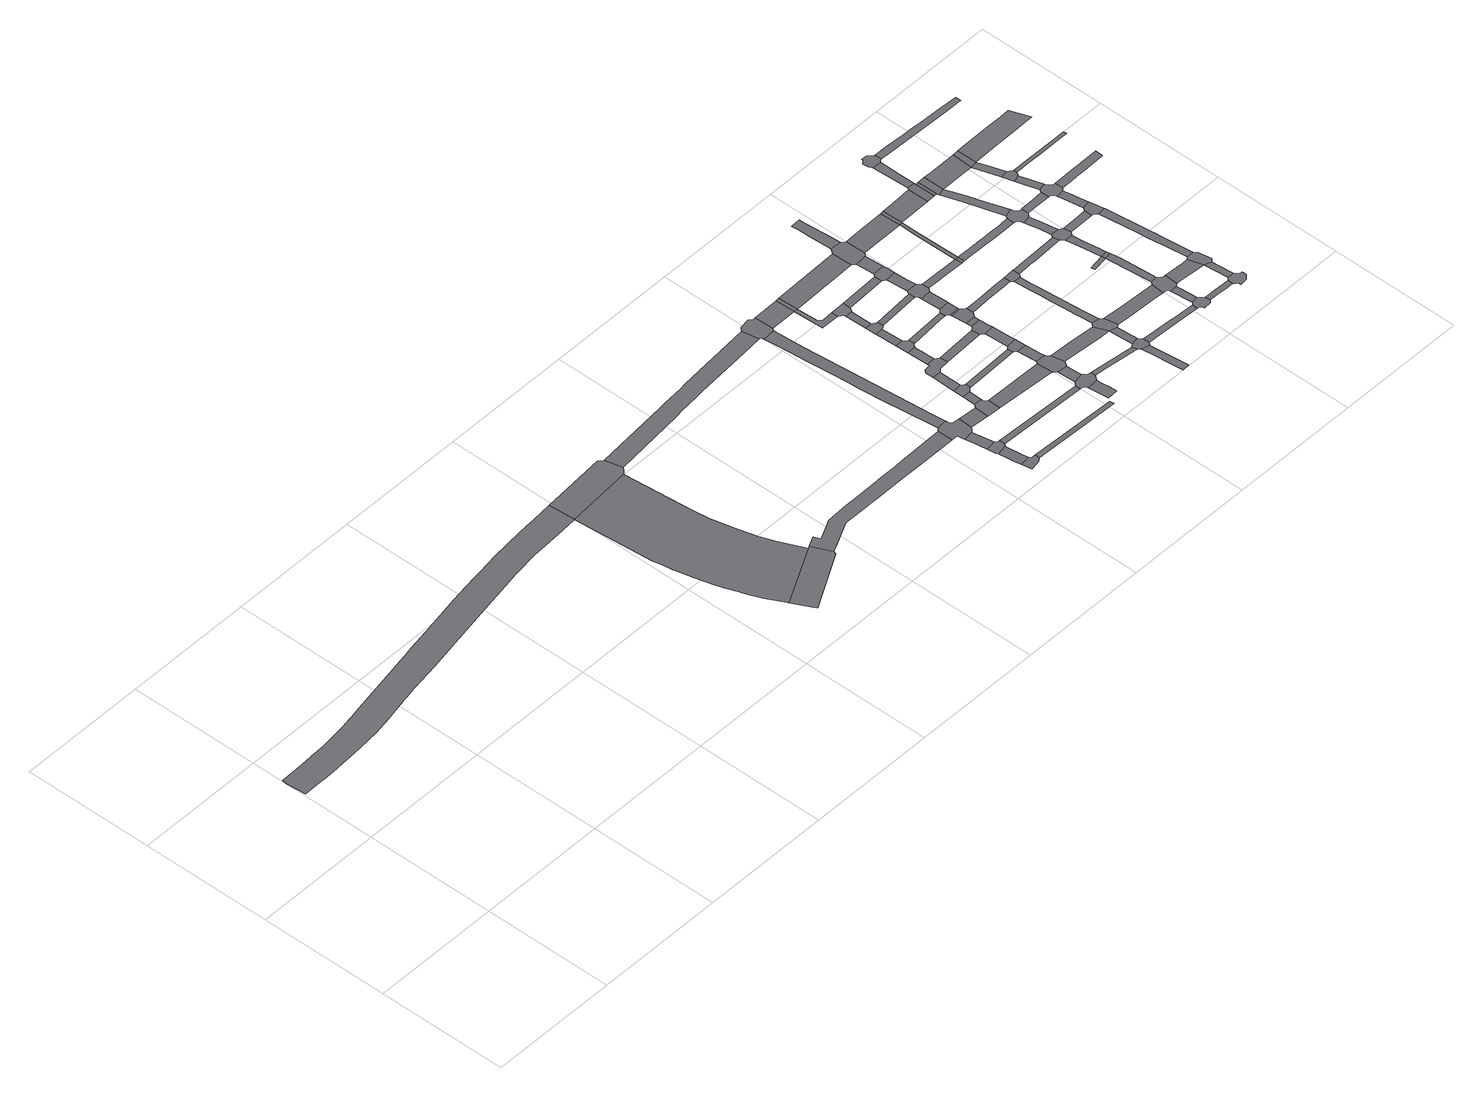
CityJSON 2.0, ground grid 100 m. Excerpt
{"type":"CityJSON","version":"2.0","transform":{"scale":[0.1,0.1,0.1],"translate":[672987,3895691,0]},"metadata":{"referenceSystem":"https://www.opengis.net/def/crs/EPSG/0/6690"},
"CityObjects":{
"road1":{"type":"Road","attributes":{"function":"9","usage":"9","RoadStructureAttribute.widthType":"1","RoadStructureAttribute.width":19.66,"RoadStructureAttribute.sectionType":"1"},"geometry":[{"type":"MultiSurface","lod":"1","boundaries":[[[0,1,2,3,4,5,6,7,8,9,10,11,12,13,14,15,16,17,18,19,20,21,22,23,24,25,26,27,28,29,30,31,32,33,34,35,36,37,38,39,40,41,42,43,44,45,46,47,48,49,50,51,52,53,54,55,56,57,58,59,60,61,62]]]}]},
"road2":{"type":"Road","attributes":{"function":"9","usage":"9","RoadStructureAttribute.widthType":"9","RoadStructureAttribute.width":-9999,"RoadStructureAttribute.sectionType":"9"},"geometry":[{"type":"MultiSurface","lod":"1","boundaries":[[[63,64,65,66,67,68,69,70]]]}]},
"road3":{"type":"Road","attributes":{"function":"9","usage":"1","RoadStructureAttribute.widthType":"1","RoadStructureAttribute.width":51.35,"RoadStructureAttribute.sectionType":"1"},"geometry":[{"type":"MultiSurface","lod":"1","boundaries":[[[71,72,73,74,75,76,77,78,79,80,81,82,83,67,66,84,85,86,87,88,89,90,27,91]]]}]},
"road4":{"type":"Road","attributes":{"function":"9","usage":"9","RoadStructureAttribute.widthType":"9","RoadStructureAttribute.width":-9999,"RoadStructureAttribute.sectionType":"9"},"geometry":[{"type":"MultiSurface","lod":"1","boundaries":[[[92,93,94,95,28,27,90]]]}]},
"road5":{"type":"Road","attributes":{"function":"9","usage":"9","RoadStructureAttribute.widthType":"2","RoadStructureAttribute.width":10.89,"RoadStructureAttribute.sectionType":"1"},"geometry":[{"type":"MultiSurface","lod":"1","boundaries":[[[96,97,98,99,100,101,102,103,104,105,64,63,106,107,108,109,110,111,112,113,114,115,116,117]]]}]},
"road6":{"type":"Road","attributes":{"function":"9","usage":"9","RoadStructureAttribute.widthType":"1","RoadStructureAttribute.width":15.01,"RoadStructureAttribute.sectionType":"1"},"geometry":[{"type":"MultiSurface","lod":"1","boundaries":[[[118,119,120,121,122,94,93,123,124,125,126,127,128]]]}]},
"road7":{"type":"Road","attributes":{"function":"9","usage":"9","RoadStructureAttribute.widthType":"9","RoadStructureAttribute.width":-9999,"RoadStructureAttribute.sectionType":"9"},"geometry":[{"type":"MultiSurface","lod":"1","boundaries":[[[129,130,131,132,133,134,135]]]}]},
"road8":{"type":"Road","attributes":{"function":"9","usage":"9","RoadStructureAttribute.widthType":"2","RoadStructureAttribute.width":8.21,"RoadStructureAttribute.sectionType":"1"},"geometry":[{"type":"MultiSurface","lod":"1","boundaries":[[[136,137,138,139,131,130,140,141,142]]]}]},
"road9":{"type":"Road","attributes":{"function":"9","usage":"9","RoadStructureAttribute.widthType":"9","RoadStructureAttribute.width":-9999,"RoadStructureAttribute.sectionType":"9"},"geometry":[{"type":"MultiSurface","lod":"1","boundaries":[[[143,144,145,146,142,141,147,148]]]}]},
"road10":{"type":"Road","attributes":{"function":"9","usage":"9","RoadStructureAttribute.widthType":"2","RoadStructureAttribute.width":8.21,"RoadStructureAttribute.sectionType":"1"},"geometry":[{"type":"MultiSurface","lod":"1","boundaries":[[[144,149,150,151,145]]]}]},
"road11":{"type":"Road","attributes":{"function":"9","usage":"9","RoadStructureAttribute.widthType":"9","RoadStructureAttribute.width":-9999,"RoadStructureAttribute.sectionType":"9"},"geometry":[{"type":"MultiSurface","lod":"1","boundaries":[[[116,152,153,150,149,154,155,156,157,158,159,160,117]]]}]},
"road12":{"type":"Road","attributes":{"function":"9","usage":"9","RoadStructureAttribute.widthType":"2","RoadStructureAttribute.width":8.26,"RoadStructureAttribute.sectionType":"1"},"geometry":[{"type":"MultiSurface","lod":"1","boundaries":[[[159,161,162,163,164,165,166,167,168,169,170,171,172,173,160]]]}]},
"road13":{"type":"Road","attributes":{"function":"9","usage":"9","RoadStructureAttribute.widthType":"2","RoadStructureAttribute.width":10.89,"RoadStructureAttribute.sectionType":"1"},"geometry":[{"type":"MultiSurface","lod":"1","boundaries":[[[174,156,155,175,176]]]}]},
"road14":{"type":"Road","attributes":{"function":"9","usage":"9","RoadStructureAttribute.widthType":"9","RoadStructureAttribute.width":-9999,"RoadStructureAttribute.sectionType":"9"},"geometry":[{"type":"MultiSurface","lod":"1","boundaries":[[[175,177,178,179,180,181,176]]]}]},
"road15":{"type":"Road","attributes":{"function":"9","usage":"9","RoadStructureAttribute.widthType":"9","RoadStructureAttribute.width":-9999,"RoadStructureAttribute.sectionType":"9"},"geometry":[{"type":"MultiSurface","lod":"1","boundaries":[[[182,165,164,183,184,185,186,187,118,128]]]}]},
"road16":{"type":"Road","attributes":{"function":"9","usage":"9","RoadStructureAttribute.widthType":"3","RoadStructureAttribute.width":5.83,"RoadStructureAttribute.sectionType":"1"},"geometry":[{"type":"MultiSurface","lod":"1","boundaries":[[[188,181,180,189]]]}]},
"road17":{"type":"Road","attributes":{"function":"9","usage":"9","RoadStructureAttribute.widthType":"4","RoadStructureAttribute.width":3.26,"RoadStructureAttribute.sectionType":"1"},"geometry":[{"type":"MultiSurface","lod":"1","boundaries":[[[134,190,191,135]]]}]},
"road18":{"type":"Road","attributes":{"function":"9","usage":"9","RoadStructureAttribute.widthType":"9","RoadStructureAttribute.width":-9999,"RoadStructureAttribute.sectionType":"9"},"geometry":[{"type":"MultiSurface","lod":"1","boundaries":[[[192,193,194,195,196,188,189]]]}]},
"road19":{"type":"Road","attributes":{"function":"9","usage":"9","RoadStructureAttribute.widthType":"4","RoadStructureAttribute.width":3.85,"RoadStructureAttribute.sectionType":"1"},"geometry":[{"type":"MultiSurface","lod":"1","boundaries":[[[147,197,198,148]]]}]},
"road20":{"type":"Road","attributes":{"function":"9","usage":"9","RoadStructureAttribute.widthType":"3","RoadStructureAttribute.width":5.83,"RoadStructureAttribute.sectionType":"1"},"geometry":[{"type":"MultiSurface","lod":"1","boundaries":[[[196,195,199,200]]]}]},
"road21":{"type":"Road","attributes":{"function":"9","usage":"9","RoadStructureAttribute.widthType":"1","RoadStructureAttribute.width":15.01,"RoadStructureAttribute.sectionType":"1"},"geometry":[{"type":"MultiSurface","lod":"1","boundaries":[[[201,202,184,183,203,204]]]}]},
"road22":{"type":"Road","attributes":{"function":"9","usage":"9","RoadStructureAttribute.widthType":"9","RoadStructureAttribute.width":-9999,"RoadStructureAttribute.sectionType":"9"},"geometry":[{"type":"MultiSurface","lod":"1","boundaries":[[[199,205,206,207,208,209,210,211,212,213,200]]]}]},
"road23":{"type":"Road","attributes":{"function":"9","usage":"9","RoadStructureAttribute.widthType":"3","RoadStructureAttribute.width":5.83,"RoadStructureAttribute.sectionType":"1"},"geometry":[{"type":"MultiSurface","lod":"1","boundaries":[[[214,209,208,215]]]}]},
"road24":{"type":"Road","attributes":{"function":"9","usage":"9","RoadStructureAttribute.widthType":"2","RoadStructureAttribute.width":10.89,"RoadStructureAttribute.sectionType":"1"},"geometry":[{"type":"MultiSurface","lod":"1","boundaries":[[[177,216,217,178]]]}]},
"road25":{"type":"Road","attributes":{"function":"9","usage":"9","RoadStructureAttribute.widthType":"9","RoadStructureAttribute.width":-9999,"RoadStructureAttribute.sectionType":"9"},"geometry":[{"type":"MultiSurface","lod":"1","boundaries":[[[218,214,215,219,220,221,222]]]}]},
"road26":{"type":"Road","attributes":{"function":"9","usage":"9","RoadStructureAttribute.widthType":"9","RoadStructureAttribute.width":-9999,"RoadStructureAttribute.sectionType":"9"},"geometry":[{"type":"MultiSurface","lod":"1","boundaries":[[[223,202,201,224]]]}]},
"road27":{"type":"Road","attributes":{"function":"9","usage":"9","RoadStructureAttribute.widthType":"9","RoadStructureAttribute.width":-9999,"RoadStructureAttribute.sectionType":"1"},"geometry":[{"type":"MultiSurface","lod":"1","boundaries":[[[225,226,227,224,201,228,229,230,231,232]]]}]},
"road28":{"type":"Road","attributes":{"function":"9","usage":"9","RoadStructureAttribute.widthType":"3","RoadStructureAttribute.width":5.83,"RoadStructureAttribute.sectionType":"1"},"geometry":[{"type":"MultiSurface","lod":"1","boundaries":[[[233,234,235,236,218,222]]]}]},
"road29":{"type":"Road","attributes":{"function":"9","usage":"9","RoadStructureAttribute.widthType":"4","RoadStructureAttribute.width":3.71,"RoadStructureAttribute.sectionType":"1"},"geometry":[{"type":"MultiSurface","lod":"1","boundaries":[[[237,194,193,238]]]}]},
"road30":{"type":"Road","attributes":{"function":"9","usage":"9","RoadStructureAttribute.widthType":"9","RoadStructureAttribute.width":-9999,"RoadStructureAttribute.sectionType":"9"},"geometry":[{"type":"MultiSurface","lod":"1","boundaries":[[[239,240,234,233,241,242]]]}]},
"road31":{"type":"Road","attributes":{"function":"9","usage":"9","RoadStructureAttribute.widthType":"3","RoadStructureAttribute.width":5.83,"RoadStructureAttribute.sectionType":"1"},"geometry":[{"type":"MultiSurface","lod":"1","boundaries":[[[240,239,243,244]]]}]},
"road32":{"type":"Road","attributes":{"function":"9","usage":"9","RoadStructureAttribute.widthType":"9","RoadStructureAttribute.width":-9999,"RoadStructureAttribute.sectionType":"9"},"geometry":[{"type":"MultiSurface","lod":"1","boundaries":[[[231,245,244,243,246,247,232]]]}]},
"road33":{"type":"Road","attributes":{"function":"9","usage":"9","RoadStructureAttribute.widthType":"3","RoadStructureAttribute.width":5.39,"RoadStructureAttribute.sectionType":"1"},"geometry":[{"type":"MultiSurface","lod":"1","boundaries":[[[248,249,207,206]]]}]},
"road34":{"type":"Road","attributes":{"function":"9","usage":"9","RoadStructureAttribute.widthType":"2","RoadStructureAttribute.width":8.19,"RoadStructureAttribute.sectionType":"1"},"geometry":[{"type":"MultiSurface","lod":"1","boundaries":[[[250,251,252,253,254,255]]]}]},
"road35":{"type":"Road","attributes":{"function":"9","usage":"9","RoadStructureAttribute.widthType":"9","RoadStructureAttribute.width":-9999,"RoadStructureAttribute.sectionType":"9"},"geometry":[{"type":"MultiSurface","lod":"1","boundaries":[[[256,257,258,198,197,259,260,255,254,261,262]]]}]},
"road36":{"type":"Road","attributes":{"function":"9","usage":"9","RoadStructureAttribute.widthType":"4","RoadStructureAttribute.width":3.68,"RoadStructureAttribute.sectionType":"1"},"geometry":[{"type":"MultiSurface","lod":"1","boundaries":[[[220,263,264,265,221]]]}]},
"road37":{"type":"Road","attributes":{"function":"9","usage":"9","RoadStructureAttribute.widthType":"2","RoadStructureAttribute.width":8.19,"RoadStructureAttribute.sectionType":"1"},"geometry":[{"type":"MultiSurface","lod":"1","boundaries":[[[266,267,268,258,257]]]}]},
"road38":{"type":"Road","attributes":{"function":"9","usage":"9","RoadStructureAttribute.widthType":"9","RoadStructureAttribute.width":-9999,"RoadStructureAttribute.sectionType":"9"},"geometry":[{"type":"MultiSurface","lod":"1","boundaries":[[[269,270,217,216,268,267,271,272]]]}]},
"road39":{"type":"Road","attributes":{"function":"9","usage":"9","RoadStructureAttribute.widthType":"4","RoadStructureAttribute.width":4,"RoadStructureAttribute.sectionType":"1"},"geometry":[{"type":"MultiSurface","lod":"1","boundaries":[[[241,273,274,242]]]}]},
"road40":{"type":"Road","attributes":{"function":"9","usage":"9","RoadStructureAttribute.widthType":"2","RoadStructureAttribute.width":7.6,"RoadStructureAttribute.sectionType":"1"},"geometry":[{"type":"MultiSurface","lod":"1","boundaries":[[[275,270,269,276,277,278,279]]]}]},
"road41":{"type":"Road","attributes":{"function":"9","usage":"9","RoadStructureAttribute.widthType":"1","RoadStructureAttribute.width":15.01,"RoadStructureAttribute.sectionType":"1"},"geometry":[{"type":"MultiSurface","lod":"1","boundaries":[[[280,223,224,281,282]]]}]},
"road42":{"type":"Road","attributes":{"function":"9","usage":"9","RoadStructureAttribute.widthType":"9","RoadStructureAttribute.width":-9999,"RoadStructureAttribute.sectionType":"9"},"geometry":[{"type":"MultiSurface","lod":"1","boundaries":[[[278,283,284,237,238,279]]]}]},
"road43":{"type":"Road","attributes":{"function":"9","usage":"9","RoadStructureAttribute.widthType":"2","RoadStructureAttribute.width":6,"RoadStructureAttribute.sectionType":"1"},"geometry":[{"type":"MultiSurface","lod":"1","boundaries":[[[247,246,285,286]]]}]},
"road44":{"type":"Road","attributes":{"function":"9","usage":"9","RoadStructureAttribute.widthType":"2","RoadStructureAttribute.width":7.6,"RoadStructureAttribute.sectionType":"1"},"geometry":[{"type":"MultiSurface","lod":"1","boundaries":[[[287,288,289,290,291,284,283]]]}]},
"road45":{"type":"Road","attributes":{"function":"9","usage":"9","RoadStructureAttribute.widthType":"9","RoadStructureAttribute.width":-9999,"RoadStructureAttribute.sectionType":"9"},"geometry":[{"type":"MultiSurface","lod":"1","boundaries":[[[292,249,248,293,290,289,294,295,296,297]]]}]},
"road46":{"type":"Road","attributes":{"function":"9","usage":"9","RoadStructureAttribute.widthType":"2","RoadStructureAttribute.width":7.6,"RoadStructureAttribute.sectionType":"1"},"geometry":[{"type":"MultiSurface","lod":"1","boundaries":[[[298,299,297,296,300]]]}]},
"road47":{"type":"Road","attributes":{"function":"9","usage":"9","RoadStructureAttribute.widthType":"9","RoadStructureAttribute.width":-9999,"RoadStructureAttribute.sectionType":"9"},"geometry":[{"type":"MultiSurface","lod":"1","boundaries":[[[301,302,303,304,265,264,305,306]]]}]},
"road48":{"type":"Road","attributes":{"function":"9","usage":"9","RoadStructureAttribute.widthType":"9","RoadStructureAttribute.width":-9999,"RoadStructureAttribute.sectionType":"9"},"geometry":[{"type":"MultiSurface","lod":"1","boundaries":[[[307,308,309,310,311,298,300]]]}]},
"road49":{"type":"Road","attributes":{"function":"9","usage":"9","RoadStructureAttribute.widthType":"2","RoadStructureAttribute.width":7.6,"RoadStructureAttribute.sectionType":"1"},"geometry":[{"type":"MultiSurface","lod":"1","boundaries":[[[306,311,310,301]]]}]},
"road50":{"type":"Road","attributes":{"function":"9","usage":"9","RoadStructureAttribute.widthType":"4","RoadStructureAttribute.width":3.41,"RoadStructureAttribute.sectionType":"1"},"geometry":[{"type":"MultiSurface","lod":"1","boundaries":[[[261,312,313,314,315,316,317,262]]]}]},
"road51":{"type":"Road","attributes":{"function":"9","usage":"9","RoadStructureAttribute.widthType":"2","RoadStructureAttribute.width":7.6,"RoadStructureAttribute.sectionType":"1"},"geometry":[{"type":"MultiSurface","lod":"1","boundaries":[[[303,318,319,304]]]}]},
"road52":{"type":"Road","attributes":{"function":"9","usage":"9","RoadStructureAttribute.widthType":"9","RoadStructureAttribute.width":-9999,"RoadStructureAttribute.sectionType":"9"},"geometry":[{"type":"MultiSurface","lod":"1","boundaries":[[[320,321,322,274,273,323,319,318,324]]]}]},
"road53":{"type":"Road","attributes":{"function":"9","usage":"9","RoadStructureAttribute.widthType":"2","RoadStructureAttribute.width":10.89,"RoadStructureAttribute.sectionType":"1"},"geometry":[{"type":"MultiSurface","lod":"1","boundaries":[[[271,325,326,327,328,329,272]]]}]},
"road54":{"type":"Road","attributes":{"function":"9","usage":"9","RoadStructureAttribute.widthType":"2","RoadStructureAttribute.width":7.6,"RoadStructureAttribute.sectionType":"1"},"geometry":[{"type":"MultiSurface","lod":"1","boundaries":[[[330,331,332,333,322,321]]]}]},
"road55":{"type":"Road","attributes":{"function":"9","usage":"9","RoadStructureAttribute.widthType":"9","RoadStructureAttribute.width":-9999,"RoadStructureAttribute.sectionType":"9"},"geometry":[{"type":"MultiSurface","lod":"1","boundaries":[[[334,286,285,332,331,335,336]]]}]},
"road56":{"type":"Road","attributes":{"function":"9","usage":"9","RoadStructureAttribute.widthType":"2","RoadStructureAttribute.width":7.6,"RoadStructureAttribute.sectionType":"1"},"geometry":[{"type":"MultiSurface","lod":"1","boundaries":[[[337,338,339,334,336]]]}]},
"road57":{"type":"Road","attributes":{"function":"9","usage":"9","RoadStructureAttribute.widthType":"9","RoadStructureAttribute.width":-9999,"RoadStructureAttribute.sectionType":"9"},"geometry":[{"type":"MultiSurface","lod":"1","boundaries":[[[339,338,340,341,342,343,280,282]]]}]},
"road58":{"type":"Road","attributes":{"function":"9","usage":"9","RoadStructureAttribute.widthType":"3","RoadStructureAttribute.width":5.98,"RoadStructureAttribute.sectionType":"1"},"geometry":[{"type":"MultiSurface","lod":"1","boundaries":[[[344,345,346,347,348,349]]]}]},
"road59":{"type":"Road","attributes":{"function":"9","usage":"9","RoadStructureAttribute.widthType":"3","RoadStructureAttribute.width":4.74,"RoadStructureAttribute.sectionType":"1"},"geometry":[{"type":"MultiSurface","lod":"1","boundaries":[[[350,351,352,353,308,307,354,355,356]]]}]},
"road60":{"type":"Road","attributes":{"function":"9","usage":"9","RoadStructureAttribute.widthType":"9","RoadStructureAttribute.width":-9999,"RoadStructureAttribute.sectionType":"9"},"geometry":[{"type":"MultiSurface","lod":"1","boundaries":[[[357,314,313,344,349,358,359,360]]]}]},
"road61":{"type":"Road","attributes":{"function":"9","usage":"9","RoadStructureAttribute.widthType":"2","RoadStructureAttribute.width":6.4,"RoadStructureAttribute.sectionType":"1"},"geometry":[{"type":"MultiSurface","lod":"1","boundaries":[[[361,362,363,343,342,364,365,366,367]]]}]},
"road62":{"type":"Road","attributes":{"function":"9","usage":"9","RoadStructureAttribute.widthType":"3","RoadStructureAttribute.width":5.98,"RoadStructureAttribute.sectionType":"1"},"geometry":[{"type":"MultiSurface","lod":"1","boundaries":[[[368,327,357,360]]]}]},
"road63":{"type":"Road","attributes":{"function":"9","usage":"9","RoadStructureAttribute.widthType":"3","RoadStructureAttribute.width":4.89,"RoadStructureAttribute.sectionType":"1"},"geometry":[{"type":"MultiSurface","lod":"1","boundaries":[[[369,370,371,372,373,374,320,324]]]}]},
"road64":{"type":"Road","attributes":{"function":"9","usage":"9","RoadStructureAttribute.widthType":"9","RoadStructureAttribute.width":-9999,"RoadStructureAttribute.sectionType":"9"},"geometry":[{"type":"MultiSurface","lod":"1","boundaries":[[[375,376,377,378,328,327,368]]]}]},
"road65":{"type":"Road","attributes":{"function":"9","usage":"9","RoadStructureAttribute.widthType":"3","RoadStructureAttribute.width":4.88,"RoadStructureAttribute.sectionType":"1"},"geometry":[{"type":"MultiSurface","lod":"1","boundaries":[[[377,379,380,381,382,383,384,385,386,387,388,389,390,391,392,378]]]}]},
"road66":{"type":"Road","attributes":{"function":"9","usage":"9","RoadStructureAttribute.widthType":"1","RoadStructureAttribute.width":15.01,"RoadStructureAttribute.sectionType":"1"},"geometry":[{"type":"MultiSurface","lod":"1","boundaries":[[[393,394,395,396,397,398,399,400,341,340]]]}]},
"road67":{"type":"Road","attributes":{"function":"9","usage":"9","RoadStructureAttribute.widthType":"9","RoadStructureAttribute.width":-9999,"RoadStructureAttribute.sectionType":"9"},"geometry":[{"type":"MultiSurface","lod":"1","boundaries":[[[372,401,402,373]]]}]},
"road68":{"type":"Road","attributes":{"function":"9","usage":"9","RoadStructureAttribute.widthType":"9","RoadStructureAttribute.width":-9999,"RoadStructureAttribute.sectionType":"9"},"geometry":[{"type":"MultiSurface","lod":"1","boundaries":[[[383,403,404,350,356,384]]]}]},
"road69":{"type":"Road","attributes":{"function":"9","usage":"9","RoadStructureAttribute.widthType":"3","RoadStructureAttribute.width":4.06,"RoadStructureAttribute.sectionType":"1"},"geometry":[{"type":"MultiSurface","lod":"1","boundaries":[[[405,406,407,359,358,408,409,410]]]}]},
"road70":{"type":"Road","attributes":{"function":"9","usage":"9","RoadStructureAttribute.widthType":"4","RoadStructureAttribute.width":2.55,"RoadStructureAttribute.sectionType":"1"},"geometry":[{"type":"MultiSurface","lod":"1","boundaries":[[[411,412,373,402,413,414,415,416,417,396]]]}]},
"road71":{"type":"Road","attributes":{"function":"9","usage":"9","RoadStructureAttribute.widthType":"2","RoadStructureAttribute.width":10.89,"RoadStructureAttribute.sectionType":"1"},"geometry":[{"type":"MultiSurface","lod":"1","boundaries":[[[375,418,419,420,421,422,423,424,425,376]]]}]},
"road72":{"type":"Road","attributes":{"function":"9","usage":"9","RoadStructureAttribute.widthType":"9","RoadStructureAttribute.width":-9999,"RoadStructureAttribute.sectionType":"9"},"geometry":[{"type":"MultiSurface","lod":"1","boundaries":[[[397,396,417,426,427,428]]]}]},
"road73":{"type":"Road","attributes":{"function":"9","usage":"9","RoadStructureAttribute.widthType":"3","RoadStructureAttribute.width":4.89,"RoadStructureAttribute.sectionType":"1"},"geometry":[{"type":"MultiSurface","lod":"1","boundaries":[[[429,430,431,432,433,434,435,436,437,438,402,401,439,440,441,442,443]]]}]},
"road74":{"type":"Road","attributes":{"function":"9","usage":"9","RoadStructureAttribute.widthType":"3","RoadStructureAttribute.width":4.74,"RoadStructureAttribute.sectionType":"1"},"geometry":[{"type":"MultiSurface","lod":"1","boundaries":[[[444,445,446,404,403,447,448,449,450,451,452]]]}]},
"road75":{"type":"Road","attributes":{"function":"9","usage":"9","RoadStructureAttribute.widthType":"1","RoadStructureAttribute.width":15.01,"RoadStructureAttribute.sectionType":"1"},"geometry":[{"type":"MultiSurface","lod":"1","boundaries":[[[453,454,455,456,428,427,457]]]}]},
"road76":{"type":"Road","attributes":{"function":"9","usage":"9","RoadStructureAttribute.widthType":"9","RoadStructureAttribute.width":-9999,"RoadStructureAttribute.sectionType":"9"},"geometry":[{"type":"MultiSurface","lod":"1","boundaries":[[[458,459,410,409,460,461,462,463,464,465]]]}]},
"road77":{"type":"Road","attributes":{"function":"9","usage":"9","RoadStructureAttribute.widthType":"3","RoadStructureAttribute.width":5.6,"RoadStructureAttribute.sectionType":"1"},"geometry":[{"type":"MultiSurface","lod":"1","boundaries":[[[466,459,458,467,468]]]}]},
"road78":{"type":"Road","attributes":{"function":"9","usage":"9","RoadStructureAttribute.widthType":"4","RoadStructureAttribute.width":3.09,"RoadStructureAttribute.sectionType":"9"},"geometry":[{"type":"MultiSurface","lod":"1","boundaries":[[[469,470,471,472,473,474,475]]]}]},
"road79":{"type":"Road","attributes":{"function":"9","usage":"9","RoadStructureAttribute.widthType":"9","RoadStructureAttribute.width":-9999,"RoadStructureAttribute.sectionType":"9"},"geometry":[{"type":"MultiSurface","lod":"1","boundaries":[[[421,420,476,477,466,468,478,479,480,481,482]]]}]},
"road80":{"type":"Road","attributes":{"function":"9","usage":"9","RoadStructureAttribute.widthType":"3","RoadStructureAttribute.width":5.66,"RoadStructureAttribute.sectionType":"1"},"geometry":[{"type":"MultiSurface","lod":"1","boundaries":[[[483,484,485,473,486,487,488,482,481]]]}]},
"road81":{"type":"Road","attributes":{"function":"9","usage":"9","RoadStructureAttribute.widthType":"9","RoadStructureAttribute.width":-9999,"RoadStructureAttribute.sectionType":"9"},"geometry":[{"type":"MultiSurface","lod":"1","boundaries":[[[473,485,489,474]]]}]},
"road82":{"type":"Road","attributes":{"function":"9","usage":"9","RoadStructureAttribute.widthType":"9","RoadStructureAttribute.width":-9999,"RoadStructureAttribute.sectionType":"9"},"geometry":[{"type":"MultiSurface","lod":"1","boundaries":[[[490,491,453,457,492,493,494]]]}]},
"road83":{"type":"Road","attributes":{"function":"9","usage":"9","RoadStructureAttribute.widthType":"4","RoadStructureAttribute.width":3.23,"RoadStructureAttribute.sectionType":"1"},"geometry":[{"type":"MultiSurface","lod":"1","boundaries":[[[495,465,464,496,497,498,499]]]}]},
"road84":{"type":"Road","attributes":{"function":"9","usage":"9","RoadStructureAttribute.widthType":"3","RoadStructureAttribute.width":5.66,"RoadStructureAttribute.sectionType":"1"},"geometry":[{"type":"MultiSurface","lod":"1","boundaries":[[[474,489,500,501,502,503,504,505,506]]]}]},
"road85":{"type":"Road","attributes":{"function":"9","usage":"9","RoadStructureAttribute.widthType":"9","RoadStructureAttribute.width":-9999,"RoadStructureAttribute.sectionType":"9"},"geometry":[{"type":"MultiSurface","lod":"1","boundaries":[[[451,503,502,507,508,509,510,452]]]}]},
"road86":{"type":"Road","attributes":{"function":"9","usage":"9","RoadStructureAttribute.widthType":"9","RoadStructureAttribute.width":-9999,"RoadStructureAttribute.sectionType":"9"},"geometry":[{"type":"MultiSurface","lod":"1","boundaries":[[[511,512,493,492]]]}]},
"road87":{"type":"Road","attributes":{"function":"9","usage":"9","RoadStructureAttribute.widthType":"3","RoadStructureAttribute.width":5.66,"RoadStructureAttribute.sectionType":"1"},"geometry":[{"type":"MultiSurface","lod":"1","boundaries":[[[513,514,510,509,515,516,517,518]]]}]},
"road88":{"type":"Road","attributes":{"function":"9","usage":"9","RoadStructureAttribute.widthType":"3","RoadStructureAttribute.width":5.09,"RoadStructureAttribute.sectionType":"1"},"geometry":[{"type":"MultiSurface","lod":"1","boundaries":[[[519,520,491,490,521,522]]]}]},
"road89":{"type":"Road","attributes":{"function":"9","usage":"9","RoadStructureAttribute.widthType":"3","RoadStructureAttribute.width":5.66,"RoadStructureAttribute.sectionType":"1"},"geometry":[{"type":"MultiSurface","lod":"1","boundaries":[[[523,524,525,526,527,528,529,530,531,532,533]]]}]},
"road90":{"type":"Road","attributes":{"function":"9","usage":"9","RoadStructureAttribute.widthType":"9","RoadStructureAttribute.width":-9999,"RoadStructureAttribute.sectionType":"9"},"geometry":[{"type":"MultiSurface","lod":"1","boundaries":[[[517,534,535,536,537,523,533,429,443,538,539,518]]]}]},
"road91":{"type":"Road","attributes":{"function":"9","usage":"9","RoadStructureAttribute.widthType":"2","RoadStructureAttribute.width":10.89,"RoadStructureAttribute.sectionType":"1"},"geometry":[{"type":"MultiSurface","lod":"1","boundaries":[[[478,540,541,542,543,479]]]}]},
"road92":{"type":"Road","attributes":{"function":"9","usage":"9","RoadStructureAttribute.widthType":"1","RoadStructureAttribute.width":15.01,"RoadStructureAttribute.sectionType":"1"},"geometry":[{"type":"MultiSurface","lod":"1","boundaries":[[[511,531,530,544,512]]]}]},
"road93":{"type":"Road","attributes":{"function":"9","usage":"9","RoadStructureAttribute.widthType":"9","RoadStructureAttribute.width":-9999,"RoadStructureAttribute.sectionType":"9"},"geometry":[{"type":"MultiSurface","lod":"1","boundaries":[[[545,546,547,548,549,550,551,552,553,519,522]]]}]},
"road94":{"type":"Road","attributes":{"function":"9","usage":"9","RoadStructureAttribute.widthType":"9","RoadStructureAttribute.width":-9999,"RoadStructureAttribute.sectionType":"9"},"geometry":[{"type":"MultiSurface","lod":"1","boundaries":[[[498,554,555,556,557,558,559,560,561,562,563,499]]]}]},
"road95":{"type":"Road","attributes":{"function":"9","usage":"9","RoadStructureAttribute.widthType":"3","RoadStructureAttribute.width":4.92,"RoadStructureAttribute.sectionType":"1"},"geometry":[{"type":"MultiSurface","lod":"1","boundaries":[[[541,563,562,564,565]]]}]},
"road96":{"type":"Road","attributes":{"function":"9","usage":"9","RoadStructureAttribute.widthType":"3","RoadStructureAttribute.width":4.25,"RoadStructureAttribute.sectionType":"1"},"geometry":[{"type":"MultiSurface","lod":"1","boundaries":[[[566,567,568,569,508,507,570]]]}]},
"road97":{"type":"Road","attributes":{"function":"9","usage":"9","RoadStructureAttribute.widthType":"9","RoadStructureAttribute.width":-9999,"RoadStructureAttribute.sectionType":"9"},"geometry":[{"type":"MultiSurface","lod":"1","boundaries":[[[571,572,573,574,542,541,565]]]}]},
"road98":{"type":"Road","attributes":{"function":"9","usage":"9","RoadStructureAttribute.widthType":"3","RoadStructureAttribute.width":4.18,"RoadStructureAttribute.sectionType":"1"},"geometry":[{"type":"MultiSurface","lod":"1","boundaries":[[[575,576,577,535,534,578,579]]]}]},
"road99":{"type":"Road","attributes":{"function":"9","usage":"9","RoadStructureAttribute.widthType":"1","RoadStructureAttribute.width":15.01,"RoadStructureAttribute.sectionType":"1"},"geometry":[{"type":"MultiSurface","lod":"1","boundaries":[[[580,581,582,583,544,530,584,585]]]}]},
"road100":{"type":"Road","attributes":{"function":"9","usage":"9","RoadStructureAttribute.widthType":"3","RoadStructureAttribute.width":5.78,"RoadStructureAttribute.sectionType":"1"},"geometry":[{"type":"MultiSurface","lod":"1","boundaries":[[[586,587,588,589,590,574,573,591,592,593,594,595,596]]]}]},
"road101":{"type":"Road","attributes":{"function":"9","usage":"9","RoadStructureAttribute.widthType":"9","RoadStructureAttribute.width":-9999,"RoadStructureAttribute.sectionType":"9"},"geometry":[{"type":"MultiSurface","lod":"1","boundaries":[[[597,566,570,598,586,596,599,600,601,602]]]}]},
"road102":{"type":"Road","attributes":{"function":"9","usage":"9","RoadStructureAttribute.widthType":"3","RoadStructureAttribute.width":5.78,"RoadStructureAttribute.sectionType":"1"},"geometry":[{"type":"MultiSurface","lod":"1","boundaries":[[[603,597,602,604,605,606,607,608]]]}]},
"road103":{"type":"Road","attributes":{"function":"9","usage":"9","RoadStructureAttribute.widthType":"3","RoadStructureAttribute.width":5.78,"RoadStructureAttribute.sectionType":"1"},"geometry":[{"type":"MultiSurface","lod":"1","boundaries":[[[609,610,580,611,612,613]]]}]},
"road104":{"type":"Road","attributes":{"function":"9","usage":"9","RoadStructureAttribute.widthType":"3","RoadStructureAttribute.width":5.78,"RoadStructureAttribute.sectionType":"1"},"geometry":[{"type":"MultiSurface","lod":"1","boundaries":[[[614,615,616,617,618,619,620,621]]]}]},
"road105":{"type":"Road","attributes":{"function":"9","usage":"9","RoadStructureAttribute.widthType":"9","RoadStructureAttribute.width":-9999,"RoadStructureAttribute.sectionType":"9"},"geometry":[{"type":"MultiSurface","lod":"1","boundaries":[[[620,575,579,622,623,608,607,624,625,626,627,621]]]}]},
"road106":{"type":"Road","attributes":{"function":"9","usage":"9","RoadStructureAttribute.widthType":"9","RoadStructureAttribute.width":-9999,"RoadStructureAttribute.sectionType":"9"},"geometry":[{"type":"MultiSurface","lod":"1","boundaries":[[[617,616,628,629,613,612]]]}]},
"road107":{"type":"Road","attributes":{"function":"9","usage":"9","RoadStructureAttribute.widthType":"9","RoadStructureAttribute.width":-9999,"RoadStructureAttribute.sectionType":"9"},"geometry":[{"type":"MultiSurface","lod":"1","boundaries":[[[581,580,610,630]]]}]},
"road108":{"type":"Road","attributes":{"function":"9","usage":"9","RoadStructureAttribute.widthType":"3","RoadStructureAttribute.width":4.97,"RoadStructureAttribute.sectionType":"1"},"geometry":[{"type":"MultiSurface","lod":"1","boundaries":[[[631,632,633,634,635,636,637,638,639,640,641,642,547,546]]]}]},
"road109":{"type":"Road","attributes":{"function":"9","usage":"9","RoadStructureAttribute.widthType":"3","RoadStructureAttribute.width":5.3,"RoadStructureAttribute.sectionType":"1"},"geometry":[{"type":"MultiSurface","lod":"1","boundaries":[[[643,644,625,624,645,646,647,648,649,650,651]]]}]},
"road110":{"type":"Road","attributes":{"function":"9","usage":"9","RoadStructureAttribute.widthType":"4","RoadStructureAttribute.width":2.49,"RoadStructureAttribute.sectionType":"1"},"geometry":[{"type":"MultiSurface","lod":"1","boundaries":[[[652,653,629,628,654,655,656,657,658,659]]]}]},
"road111":{"type":"Road","attributes":{"function":"9","usage":"9","RoadStructureAttribute.widthType":"1","RoadStructureAttribute.width":15.01,"RoadStructureAttribute.sectionType":"1"},"geometry":[{"type":"MultiSurface","lod":"1","boundaries":[[[610,660,661,662,663,664,665,666,667,668,669,630]]]}]}
},
"vertices":[
[121,1570,0],[146,1570,0],[199,1570,0],[285,1571,0],[551,1590,0],[645,1597,0],[723,1604,0],[758,1610,0],[835,1623,0],[1045,1668,0],[1059,1671,0],[1089,1676,0],[1182,1692,0],[1417,1733,0],[1665,1776,0],[1790,1799,0],[1923,1824,0],[2100,1857,0],[2253,1882,0],[2336,1898,0],[2372,1904,0],[2387,1907,0],[2388,1907,0],[2586,1931,0],[2658,1936,0],[2824,1948,0],[2990,1959,0],[2993,1959,0],[2979,2164,0],[2819,2150,0],[2794,2148,0],[2675,2138,0],[2414,2111,0],[2242,2087,0],[2179,2078,0],[2013,2054,0],[1943,2041,0],[1830,2022,0],[1657,1989,0],[1505,1961,0],[1442,1951,0],[1436,1950,0],[1419,1947,0],[1367,1937,0],[1308,1926,0],[1035,1874,0],[985,1865,0],[815,1833,0],[727,1816,0],[705,1812,0],[622,1799,0],[518,1783,0],[447,1776,0],[417,1773,0],[356,1770,0],[333,1769,0],[202,1762,0],[176,1761,0],[151,1760,0],[118,1759,0],[10,1757,0],[5,1719,0],[16,1567,0],
[3872,550,0],[3802,695,0],[3787,687,0],[3784,686,0],[3337,448,0],[3414,304,0],[3424,286,0],[3863,525,0],
[3033,1458,0],[3043,1346,0],[3057,1271,0],[3070,1194,0],[3071,1191,0],[3091,1105,0],[3105,1043,0],[3145,907,0],[3166,845,0],[3201,747,0],[3220,697,0],[3261,593,0],[3332,458,0],[3695,878,0],[3684,911,0],[3654,995,0],[3614,1132,0],[3568,1333,0],[3552,1462,0],[3504,2001,0],[2993,1956,0],
[3525,2022,0],[3548,2044,0],[3515,2177,0],[3484,2204,0],
[4763,775,0],[4714,774,0],[4543,771,0],[4529,771,0],[4292,769,0],[4236,768,0],[4058,763,0],[3982,724,0],[3903,685,0],[3881,733,0],[3906,567,0],[4113,665,0],[4321,665,0],[4365,665,0],[4405,665,0],[4421,665,0],[4518,665,0],[4676,666,0],[4713,666,0],[4860,666,0],[5118,666,0],[5118,783,0],
[4960,2309,0],[4369,2255,0],[4317,2250,0],[4156,2235,0],[4103,2230,0],[4116,2103,0],[4174,2110,0],[4331,2126,0],[4388,2132,0],[4832,2170,0],[4984,2183,0],
[5345,185,0],[5323,203,0],[5246,190,0],[5259,115,0],[5338,128,0],[5366,150,0],[5367,184,0],
[5231,282,0],[5236,253,0],[5240,229,0],[5242,216,0],[5315,254,0],[5297,376,0],[5218,363,0],
[5305,439,0],[5280,456,0],[5204,443,0],[5215,379,0],[5312,394,0],[5314,439,0],
[5252,620,0],[5177,608,0],[5188,539,0],
[5142,666,0],[5167,666,0],[5266,635,0],[5281,651,0],[5291,760,0],[5241,764,0],[5219,784,0],[5217,811,0],[5138,804,0],
[5215,829,0],[5207,914,0],[5115,1920,0],[5096,2160,0],[5002,2154,0],[5005,2113,0],[5016,2029,0],[5033,1819,0],[5044,1725,0],[5067,1500,0],[5070,1407,0],[5095,1186,0],[5105,1098,0],
[5345,755,0],[5425,642,0],[5432,748,0],
[5532,636,0],[5538,735,0],[5510,759,0],[5511,773,0],[5453,775,0],
[5001,2177,0],[5110,2181,0],[5106,2326,0],[5086,2325,0],[5063,2346,0],[4984,2333,0],
[5454,874,0],[5513,873,0],
[6046,126,0],[6041,160,0],
[5537,894,0],[5549,894,0],[5547,935,0],[5519,955,0],[5455,956,0],
[6002,373,0],[6003,412,0],
[5522,1131,0],[5457,1131,0],
[5315,2182,0],[5310,2332,0],[5285,2182,0],[5312,2182,0],
[5545,1152,0],[5622,1156,0],[5618,1218,0],[5586,1237,0],[5522,1234,0],[5523,1218,0],[5506,1217,0],[5476,1216,0],[5458,1194,0],
[5516,1398,0],[5580,1400,0],
[5995,607,0],[5985,724,0],
[5513,1493,0],[5595,1422,0],[5608,1423,0],[5604,1472,0],[5572,1495,0],
[5339,2333,0],[5344,2181,0],
[5383,1994,0],[5351,2020,0],[5344,2178,0],[5315,2179,0],[5325,1949,0],[5353,1949,0],[5465,1949,0],[5463,1997,0],
[5568,1661,0],[5508,1659,0],[5510,1584,0],[5511,1552,0],
[5959,951,0],[5966,911,0],
[5558,1746,0],[5505,1744,0],[5598,1681,0],[5593,1725,0],
[5553,1910,0],[5499,1908,0],
[5498,1926,0],[5577,1941,0],[5575,2001,0],
[5941,1173,0],[5938,1235,0],
[6059,183,0],[6142,191,0],[6136,252,0],[6131,302,0],[6126,346,0],[6043,337,0],
[6129,426,0],[6103,451,0],[6028,438,0],[6021,372,0],[6041,352,0],[6153,384,0],[6158,422,0],
[5873,1445,0],[5922,1448,0],[5920,1488,0],
[6101,473,0],[6094,573,0],[6019,581,0],
[6074,740,0],[6001,743,0],[6121,610,0],[6098,712,0],
[5915,1700,0],[5916,1748,0],
[5998,774,0],[6071,783,0],[6066,854,0],[6064,892,0],[5989,892,0],
[5865,2348,0],[5347,2181,0],[5867,2195,0],
[6058,974,0],[5979,969,0],
[5889,1956,0],[5886,2012,0],
[6055,1013,0],[6048,1115,0],[6046,1157,0],[5970,1152,0],[5973,1119,0],
[5944,1236,0],[5954,1164,0],[6042,1206,0],[6040,1232,0],[6038,1263,0],[5965,1258,0],
[5961,1298,0],[5962,1288,0],[6036,1305,0],
[6027,1433,0],[6023,1508,0],[6023,1514,0],[5944,1510,0],[5925,1449,0],[5951,1429,0],
[6064,1337,0],[6062,1388,0],[6059,1388,0],[6028,1421,0],[5952,1415,0],
[6253,373,0],[6511,342,0],[6497,381,0],[6415,391,0],[6375,396,0],[6312,403,0],
[6015,1663,0],[5936,1660,0],
[6035,1744,0],[6010,1770,0],[5931,1775,0],[5935,1686,0],[6039,1691,0],
[6309,598,0],[6420,590,0],[6511,585,0],[6470,688,0],[6255,702,0],
[6005,1842,0],[5999,1943,0],[5919,1938,0],[5921,1907,0],
[5904,2031,0],[5996,2002,0],[5993,2037,0],
[5991,2085,0],[5985,2181,0],[5892,2172,0],
[6005,2205,0],[5999,2357,0],[5975,2379,0],[5892,2385,0],
[6526,326,0],[6539,209,0],[6548,127,0],[6562,2,0],[6617,7,0],[6585,308,0],
[6425,1400,0],[6341,1397,0],[6200,1393,0],[6119,1390,0],[6224,1343,0],[6340,1347,0],[6427,1350,0],
[6523,396,0],[6602,329,0],[6603,378,0],[6578,408,0],
[5879,2669,0],[5880,2653,0],[5884,2557,0],[5964,2519,0],[5952,2670,0],[5953,2711,0],[5877,2707,0],
[6569,571,0],
[6124,1690,0],[6190,1690,0],[6244,1689,0],[6349,1688,0],[6342,1740,0],[6227,1741,0],
[6594,583,0],[6574,687,0],[6552,706,0],[6494,714,0],
[6546,736,0],[6537,837,0],[6506,1186,0],[6502,1234,0],[6494,1326,0],[6443,1328,0],[6453,1198,0],[6455,1174,0],[6460,1122,0],[6466,1044,0],[6475,940,0],[6479,894,0],[6482,851,0],[6487,796,0],
[6158,2207,0],[6217,2207,0],[6338,2208,0],[6341,2208,0],[6335,2366,0],[6219,2363,0],[6141,2361,0],[6088,2359,0],
[6369,1688,0],[6369,1739,0],
[6515,1353,0],[6513,1403,0],
[6887,360,0],[6846,363,0],[6698,372,0],[6854,318,0],[7036,309,0],[7038,351,0],
[6341,2205,0],[6341,2088,0],[6369,1742,0],[6368,1845,0],[6367,1966,0],[6366,2116,0],[6365,2209,0],
[6690,578,0],[6905,568,0],[6996,563,0],[7001,660,0],[6925,665,0],[6756,675,0],[6663,681,0],[6646,682,0],
[6365,2212,0],[6365,2215,0],[6361,2367,0],
[6837,1742,0],[6763,1737,0],[6678,1738,0],[6602,1738,0],[6555,1738,0],[6535,1738,0],[6517,1739,0],[6472,1739,0],[6427,1739,0],[6372,1739,0],[6549,1686,0],[6674,1685,0],[6692,1685,0],[6786,1684,0],[6833,1684,0],
[6809,1412,0],[6608,1406,0],[6544,1404,0],[6649,1357,0],[6653,1357,0],[6704,1358,0],[6705,1358,0],[6913,1365,0],[6901,1415,0],
[6613,2378,0],[6557,2375,0],[6479,2370,0],[6396,2368,0],[6616,2220,0],
[7107,376,0],[7057,365,0],[7044,309,0],[7066,291,0],[7067,276,0],[7126,282,0],[7145,297,0],[7142,338,0],
[7040,532,0],[7102,426,0],[7093,538,0],
[6860,1052,0],[6863,1029,0],[6864,1022,0],[6980,1039,0],[6983,1040,0],[6979,1070,0],[6976,1069,0],
[7025,561,0],[7039,545,0],[7114,554,0],[7120,657,0],[7102,658,0],[7071,689,0],[7019,681,0],
[7065,758,0],[7046,981,0],[7037,1048,0],[6984,1037,0],[6986,1023,0],[7005,840,0],
[7032,1077,0],
[6679,2391,0],[6623,2391,0],[6682,2221,0],[6679,2377,0],[6679,2380,0],
[7239,335,0],[7218,297,0],[7304,293,0],[7351,291,0],[7352,330,0],
[7025,1130,0],[7006,1254,0],[6994,1338,0],[6938,1337,0],[6945,1293,0],[6960,1191,0],[6978,1073,0],
[7017,1363,0],[7008,1416,0],[6980,1436,0],[6917,1441,0],
[6706,2221,0],[6704,2378,0],
[6892,1583,0],[6903,1526,0],[6977,1455,0],[6956,1554,0],[6937,1650,0],[6880,1638,0],
[6614,2677,0],[6616,2612,0],[6679,2520,0],[6679,2673,0],
[6909,1782,0],[6889,1845,0],[6875,1890,0],[6839,2000,0],[6835,2015,0],[6810,2092,0],[6781,2172,0],[6764,2218,0],[6712,2201,0],[6764,2049,0],[6849,1763,0],
[6962,1677,0],[6960,1731,0],[6942,1731,0],[6917,1757,0],[6848,1684,0],[6875,1661,0],
[7165,551,0],[7356,539,0],[7321,650,0],[7282,648,0],
[6763,2378,0],
[6691,2689,0],[6706,2690,0],[6702,2746,0],[6667,2780,0],[6620,2780,0],[6620,2768,0],[6594,2749,0],[6598,2702,0],[6608,2687,0],
[7365,280,0],[7379,269,0],[7381,248,0],[7436,255,0],[7467,283,0],[7469,316,0],[7454,317,0],[7438,333,0],[7422,349,0],[7374,350,0],
[7412,469,0],[7408,522,0],
[7215,1424,0],[7174,1422,0],[7117,1420,0],[7063,1418,0],[7216,1365,0],
[7430,540,0],[7411,644,0],[7394,666,0],[7339,664,0],
[7155,1739,0],[7063,1735,0],[6974,1732,0],[7054,1677,0],[7155,1678,0],
[7030,2220,0],[7037,2381,0],[6964,2380,0],[6827,2379,0],[6954,2220,0],[7027,2220,0],
[7254,1341,0],[7292,1040,0],[7300,974,0],[7309,902,0],[7319,828,0],[7384,751,0],[7378,811,0],[7367,919,0],[7363,947,0],[7355,1010,0],[7314,1344,0],
[7231,1447,0],[7232,1365,0],[7310,1365,0],[7304,1398,0],[7303,1399,0],[7292,1458,0],
[7212,1562,0],[7286,1491,0],[7280,1522,0],[7269,1585,0],[7257,1649,0],[7199,1639,0],
[7116,2125,0],[7083,2228,0],[7078,2060,0],[7091,2019,0],[7147,2030,0],
[7205,1832,0],[7190,1881,0],[7169,1948,0],[7117,1932,0],[7136,1870,0],[7163,1777,0],[7168,1763,0],[7221,1779,0],
[7168,1678,0],[7195,1658,0],[7277,1667,0],[7277,1729,0],[7263,1729,0],[7226,1761,0],
[7186,1976,0],[7188,2003,0],
[7081,2382,0],
[6718,2690,0],[6778,2688,0],[7157,2678,0],[7295,2674,0],[7373,2672,0],[7433,2671,0],[7434,2715,0],[7266,2723,0],[7099,2730,0],[7039,2732,0],[6959,2735,0],[6818,2741,0],
[7514,1732,0],[7452,1731,0],[7366,1668,0],[7411,1669,0],[7493,1671,0],[7658,1675,0],[7661,1675,0],[7665,1734,0],[7662,1734,0],
[7557,2000,0],[7294,2002,0],[7306,1976,0],[7413,1976,0],[7581,1976,0],[7657,1976,0],[7657,2000,0],[7654,2000,0],
[7086,2229,0],[7281,2233,0],[7390,2235,0],[7461,2236,0],[7521,2238,0],[7621,2240,0],[7566,2387,0],[7493,2386,0],[7398,2385,0],[7164,2383,0]
]}
